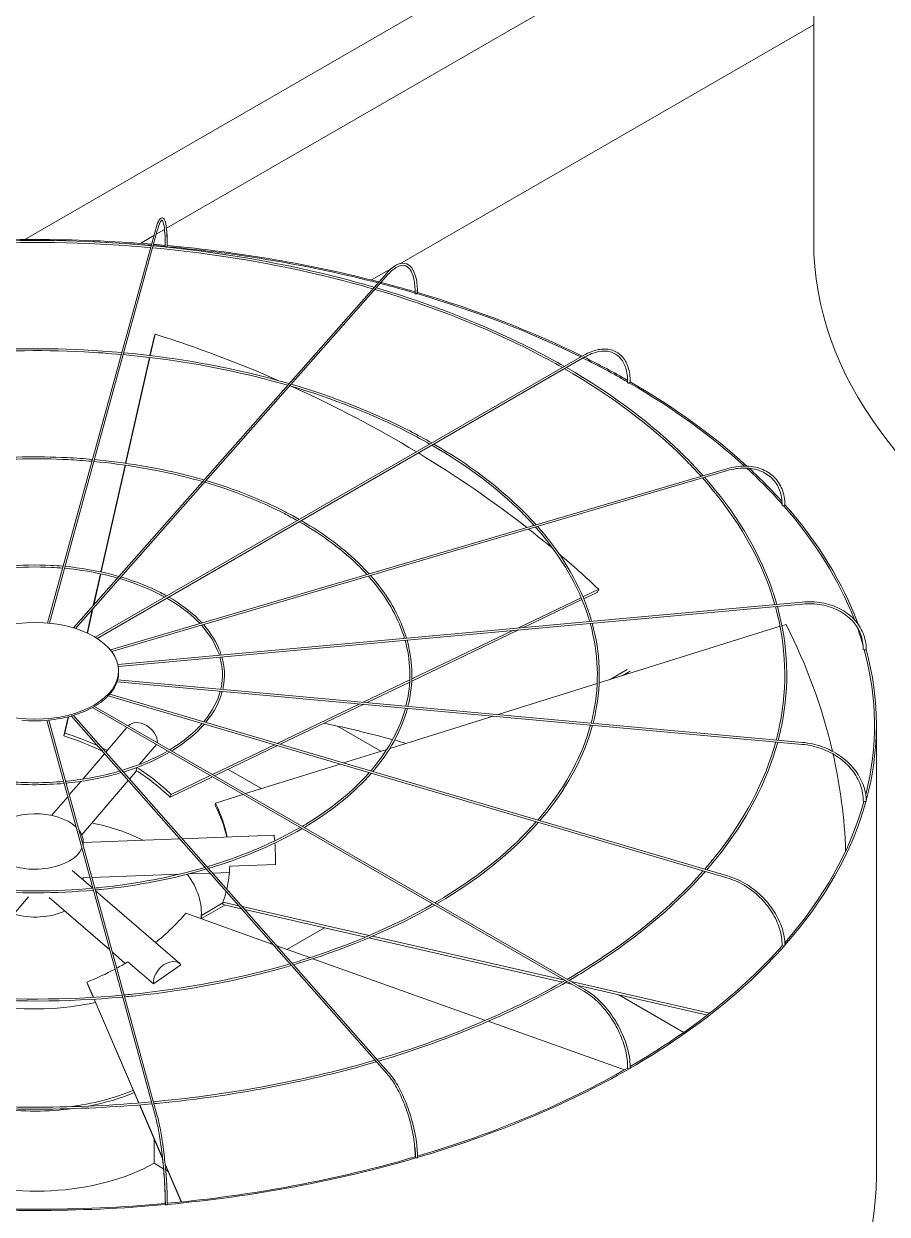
# Model space of a CAD drawing. Header units: millimetres. Extents: x -312439 to 477422, y -331570 to 212570.
# Drawn here: x 357400 to 358477, y 95056 to 96541 of the extents above; entities that cross this region are included whole.
import ezdxf

# ---------------------------------------------------------------- set-up
doc = ezdxf.new("R2010")
doc.units = ezdxf.units.MM

msp = doc.modelspace()

# ---------------------------------------------------------------- linework, layer by layer
at = {"color": 3, "linetype": 'Continuous', "lineweight": 0, "extrusion": (-1.11022e-16, 0.816497, 0.57735)}
for p, q in [((358385.059, 96839.375), (357401.442, 96271.484)), ((358384.978, 96268.995), (358384.978, 96831.884)), ((357578.162, 96285.513), (358384.978, 96751.329)), ((358384.978, 96539.329), (357868.937, 96241.392)), ((357565.472, 96278.186), (357575.679, 96284.079)), ((357429.882, 95793.185), (357564.35, 96283.354)), ((357566.712, 96282.706), (357432.356, 95792.948)), ((357545.694, 96266.768), (357562.454, 96276.444)), ((357462.193, 95787.083), (357852.87, 96229.765)), ((357464.757, 95786.287), (357854.707, 96228.144)), ((357858.505, 96235.369), (357833.686, 96221.04)), ((357557.466, 96126.856), (357562.694, 96149.939)), ((357564.025, 96153.371), (357558.004, 96126.791)), ((357562.694, 96149.939), (357564.025, 96153.371)), ((358098.383, 96127.158), (357489.192, 95775.441)), ((358099.608, 96125.037), (357491.556, 95773.978)), ((357527.036, 95992.511), (357556.922, 96124.454)), ((357557.46, 96124.389), (357527.571, 95992.434)), ((357496.343, 95857.004), (357526.493, 95990.114)), ((357527.029, 95990.037), (357496.87, 95856.89)), ((358276.803, 95985.702), (357508.233, 95759.608)), ((358277.495, 95983.352), (357509.869, 95757.536)), ((357486.828, 95814.997), (357495.802, 95854.615)), ((357496.329, 95854.501), (357487.572, 95815.84)), ((358016.152, 95786.9), (358095.115, 95824.798)), ((358097.326, 95825.859), (358116.933, 95835.269)), ((358115.602, 95831.837), (358098.303, 95823.534)), ((358115.602, 95831.837), (358116.933, 95835.269)), ((357479.072, 95780.754), (357485.7, 95810.017)), ((357486.444, 95810.86), (357479.572, 95780.523)), ((358370.698, 95819.321), (357517.61, 95741.312)), ((357518.067, 95738.894), (358370.921, 95816.882)), ((358096.091, 95822.473), (358023.342, 95787.558)), ((358017.011, 95784.519), (357883.853, 95720.611)), ((357883.971, 95723.462), (358009.821, 95783.862)), ((358343.038, 95789.149), (358117.511, 95718.498)), ((358350.482, 95791.481), (358345.39, 95789.885)), ((358152.542, 95735.112), (358131.184, 95722.781)), ((358370.698, 95641.891), (357516.54, 95719.998)), ((358370.921, 95644.331), (357517.263, 95722.392)), ((357518.477, 95731.559), (357518.477, 95733.559)), ((357823.411, 95694.397), (357881.476, 95722.264)), ((357881.333, 95719.402), (357828.3, 95693.95)), ((358146.331, 95727.526), (358156.006, 95733.112)), ((358115.025, 95717.719), (357991.51, 95679.025)), ((358276.803, 95475.51), (357505.475, 95702.415)), ((358277.495, 95477.86), (357507.314, 95704.428)), ((357716.247, 95642.965), (357819.107, 95692.331)), ((357823.995, 95691.884), (357719.856, 95641.903)), ((357449.998, 95652.398), (357455.382, 95676.167)), ((357455.969, 95676.314), (357451.329, 95655.83)), ((357459.448, 95677.24), (357852.87, 95231.447)), ((357462.051, 95677.992), (357854.707, 95233.068)), ((358098.383, 95334.054), (357485.794, 95687.733)), ((358099.608, 95336.175), (357488.27, 95689.131)), ((357985.433, 95677.121), (357856.451, 95636.715)), ((357564.35, 95177.859), (357428.835, 95671.842)), ((357566.712, 95178.507), (357431.314, 95672.065)), ((357528.89, 95662.851), (357502.543, 95632.11)), ((357845.567, 95633.305), (357791.182, 95664.704)), ((358463.186, 95103.135), (358463.186, 95666.023)), ((357449.998, 95652.398), (357451.329, 95655.83)), ((357500.934, 95630.232), (357473.729, 95598.49)), ((357565.683, 95641.609), (357544.558, 95616.961)), ((357635.422, 95604.173), (357712.949, 95641.382)), ((357716.558, 95640.32), (357638.064, 95602.648)), ((357852.846, 95635.586), (357798.842, 95618.668)), ((357794.638, 95617.351), (357676.63, 95580.382)), ((357541.023, 95609.063), (357532.086, 95598.635)), ((357635.389, 95601.364), (357582.676, 95576.065)), ((357584.006, 95579.497), (357632.747, 95602.89)), ((357696.547, 95586.622), (357654.841, 95610.7)), ((357471.298, 95595.653), (357456.888, 95578.84)), ((357530.476, 95596.757), (357472.509, 95529.121)), ((357454.964, 95576.595), (357434.907, 95553.192)), ((357582.676, 95576.065), (357584.006, 95579.497)), ((357673.454, 95579.387), (357639.111, 95568.629)), ((357639.016, 95565.672), (357639.111, 95568.629)), ((357711.952, 95528.462), (357597.75, 95524.229)), ((357594.587, 95524.112), (357474.313, 95519.654)), ((357474.313, 95520.698), (357474.313, 95515.324)), ((357486.216, 95462.346), (357460.673, 95484.481)), ((357656.476, 95482.161), (357635.561, 95481.385)), ((357656.954, 95490.035), (357714.182, 95492.156)), ((357482.638, 95475.717), (357473.632, 95475.384)), ((357474.313, 95475.409), (357474.313, 95472.661)), ((357593.766, 95479.836), (357485.152, 95475.811)), ((357632.398, 95481.268), (357605.671, 95480.278)), ((357594.659, 95368.371), (357489.666, 95459.356)), ((357341.131, 95375.829), (357405.972, 95451.486)), ((357507.39, 95385.49), (357431.717, 95451.067)), ((357648.57, 95444.143), (357621.591, 95428.567)), ((357621.591, 95424.567), (357650.796, 95441.428)), ((357648.499, 95441.952), (357648.594, 95444.909)), ((357671.778, 95436.645), (357648.499, 95441.952)), ((357648.594, 95444.909), (357668.488, 95440.374)), ((357672.578, 95439.442), (357830.746, 95403.386)), ((357710.905, 95392.31), (357602.199, 95431.137)), ((357621.591, 95424.211), (357621.591, 95431.461)), ((357826.168, 95401.452), (357675.868, 95435.713)), ((357774.972, 95413.122), (357728.216, 95386.127)), ((358071.827, 95345.453), (357830.261, 95400.519)), ((357834.805, 95402.461), (358074.561, 95347.808)), ((357526.778, 95368.689), (357510.722, 95382.602)), ((357756.927, 95375.872), (357715.676, 95390.606)), ((357530.053, 95370.644), (357561.848, 95343.091)), ((357561.848, 95343.091), (357596.043, 95366.911)), ((357975.937, 95297.648), (357760.702, 95374.524)), ((357479.005, 95345.32), (357487.126, 95326.405)), ((357480.241, 95341.984), (357479.005, 95345.32)), ((357486.933, 95326.393), (357480.241, 95341.984)), ((358083.085, 95342.886), (358075.351, 95344.649)), ((358082.656, 95345.963), (358255.374, 95306.591)), ((358252.407, 95304.289), (358091.181, 95341.041)), ((357543.539, 95194.538), (357487.96, 95324.002)), ((357488.152, 95324.013), (357543.729, 95194.553)), ((358223.036, 95282.653), (358141.95, 95329.468)), ((358148.993, 95235.837), (357979.308, 95296.444)), ((357573.234, 95125.365), (357544.558, 95192.163)), ((357544.749, 95192.178), (357573.167, 95125.98)), ((357562.633, 95150.059), (357562.633, 95119.383)), ((357574.489, 95112.538), (357562.633, 95119.383)), ((357576.484, 95118.253), (357596.698, 95071.169)), ((357596.509, 95071.149), (357576.542, 95117.659)), ((357580.142, 95109.274), (357577.15, 95111.002))]:
    msp.add_line(p, q, dxfattribs=at)
at = {"color": 3, "linetype": 'Continuous', "lineweight": 0}
for centre, major_axis, ratio, start_param, end_param in [((357414.417, 95666.023), (-1048.768, 0), 0.57735027, 4.57359934, 4.85199434), ((359433.747, 96268.995), (-1048.768, 0), 0.57735027, 0, 3.14159265), ((357414.417, 95666.023), (-1046.319, 0), 0.57735027, 4.57364216, 4.63432464), ((357414.417, 95666.023), (-1046.319, 0), 0.57735027, 4.55682048, 4.57124415), ((357414.417, 95666.023), (-1048.768, 0), 0.57735027, 4.55718579, 4.57120693), ((357577.76, 96262.778), (1.225, -0.004), 0.56474576, 3.14159265, 4.55699194), ((357577.76, 96262.778), (1.225, -0.004), 0.56474576, 4.55699194, 6.12778827), ((357414.417, 95666.023), (-1046.319, 0), 0.57735027, 4.2914666, 4.55448885), ((357577.952, 96263.476), (1.225, 0), 0.57735027, 5.71748689, 6.28318531), ((357414.417, 95666.023), (-1048.768, 0), 0.57735027, 4.29134899, 4.55463788), ((357414.417, 95666.023), (-1046.319, 0), 0.57735027, 4.24262693, 4.28868124), ((357414.417, 95666.023), (-1048.768, 0), 0.57735027, 4.24381435, 4.28857014), ((357889.281, 96204.339), (1.225, -0.01), 0.56597275, 3.14159265, 4.24604342), ((357889.281, 96204.339), (1.225, -0.01), 0.56597275, 4.24604342, 5.81683974), ((357414.417, 95666.023), (-1046.319, 0), 0.57735027, 4.00461262, 4.24016109), ((357889.837, 96204.969), (1.225, 0), 0.57735027, 5.29033196, 6.28318531), ((357414.417, 95666.023), (-1048.768, 0), 0.57735027, 4.00443097, 4.24060103), ((357415.748, 95498.744), (-942.562, 365.4), 0.65992862, 4.64663537, 4.80984928), ((357414.417, 95666.023), (-1046.319, 0), 0.57735027, 3.92863661, 4.00129229), ((357414.417, 95666.023), (-1048.768, 0), 0.57735027, 3.93098858, 4.00111844), ((358154.276, 96093.181), (1.225, -0.016), 0.56830663, 3.14159265, 3.93464288), ((358154.276, 96093.181), (1.225, -0.016), 0.56830663, 3.93464288, 5.50543921), ((357414.417, 95666.023), (-1046.319, 0), 0.57735027, 3.70570419, 3.9258203), ((358155.142, 96093.681), (-1.225, 0), 0.57735027, 1.83263032, 3.14159265), ((357414.417, 95666.023), (-1048.768, 0), 0.57735027, 3.70411228, 3.92650775), ((357415.748, 95498.744), (-942.562, 365.4), 0.65992862, 4.45394149, 4.62923067), ((357415.748, 95498.744), (-942.562, 365.4), 0.65992862, 4.28319099, 4.45112181), ((357414.417, 95666.023), (-1046.319, 0), 0.57735027, 3.61515195, 3.70067928), ((357414.417, 95666.023), (-1048.768, 0), 0.57735027, 3.61992048, 3.69877001), ((358346.807, 95940.186), (-1.225, 0.021), 0.57151893, 0, 0.48093441), ((358346.807, 95940.186), (-1.225, 0.021), 0.57151893, 0.48093441, 2.05173073), ((357414.417, 95666.023), (-1046.319, 0), 0.57735027, 3.3609423, 3.61148113), ((358347.898, 95940.507), (-1.225, 0), 0.57735027, 1.51847105, 3.14159265), ((357414.417, 95666.023), (-1048.768, 0), 0.57735027, 3.35086888, 3.61231471), ((357415.748, 95498.744), (-942.562, 365.4), 0.65992862, 4.23904287, 4.2800546), ((357415.748, 95498.744), (-942.562, 365.4), 0.65992862, 4.15803474, 4.22871948), ((357414.512, 95498.268), (1010.388, -32.497), 0.79709982, 0.20844184, 0.41264052), ((357414.417, 95666.023), (-1046.319, 0), 0.57735027, 3.30554955, 3.34466555), ((358448.026, 95760.33), (-1.225, 0.023), 0.57529521, 0, 0.1678974), ((358448.026, 95760.33), (-1.225, 0.023), 0.57529521, 0.1678974, 1.73869372), ((357414.417, 95666.023), (-1046.319, 0), 0.57735027, 2.9973499, 3.29716571), ((358449.236, 95760.44), (-1.225, 0), 0.57735027, 1.20431179, 3.14159265), ((357414.417, 95666.023), (-1048.768, 0), 0.57735027, 2.98561554, 3.29783032), ((357413.984, 95731.559), (-104.492, 0), 0.57735027, 2.67392209, 2.98094469), ((357413.984, 95731.559), (-104.492, 0), 0.57735027, 2.98808135, 3.14159265), ((357413.984, 95731.559), (-104.492, 0), 0.57735027, 2.35976282, 2.66678542), ((357413.984, 95731.559), (-104.492, 0), 0.57735027, 1.73144429, 2.03846689), ((357413.984, 95731.559), (-104.492, 0), 0.57735027, 2.04560356, 2.35262616), ((357413.984, 95731.559), (-104.492, 0), 0.57735027, 1.41728503, 1.72430763), ((357547.007, 95650.018), (-16.786, 14.386), 0.73180825, 3.6699438, 6.25547108), ((357414.417, 95101.135), (1046.319, 0), 0.57735027, 1.13086203, 1.21917829), ((357414.417, 95495.312), (-226.18, 87.683), 0.65992862, 4.59602029, 4.80984928), ((357415.748, 95498.744), (226.18, -87.683), 0.65992862, 1.48816133, 1.66825663), ((357414.417, 95101.135), (1046.319, 0), 0.57735027, 1.11315293, 1.12829513), ((357415.748, 95498.744), (226.18, -87.683), 0.65992862, 1.43137513, 1.46305029), ((357414.512, 95498.268), (1010.388, -32.497), 0.79709982, 0.05380476, 0.20420122), ((357414.417, 95495.312), (-226.18, 87.683), 0.65992862, 4.15803474, 4.39268064), ((357415.748, 95498.744), (226.18, -87.683), 0.65992862, 1.01644208, 1.25303729), ((358448.026, 95571.217), (-1.225, 0.023), 0.57926583, 0, 1.42460911), ((358449.236, 95571.107), (-1.225, 0), 0.57735027, 0.89015252, 3.14159265), ((357414.417, 95495.312), (242.456, -7.798), 0.79709982, 0.20115917, 0.41264052), ((357414.512, 95498.268), (242.456, -7.798), 0.79709982, 0.18583027, 0.41264052), ((357414.417, 95666.023), (-1046.319, 0), 0.57735027, 2.6752935, 2.98289949), ((357414.417, 95666.023), (-1048.768, 0), 0.57735027, 2.67086857, 2.98332964), ((357414.417, 95520.698), (-59.895, 0), 0.57735027, 3.69756416, 5.76575409), ((357414.417, 95431.461), (-207.174, 0), 0.57735027, 4.00561733, 4.36390833), ((357414.417, 95520.698), (-59.895, 0), 0.57735027, 3.02719924, 3.57014533), ((357712.771, 95506.37), (-0.819, 22.092), 0.05230802, 5.46284956, 6.28318531), ((357414.417, 95520.698), (-59.895, 0), 0.57735027, 0.78539816, 2.89978042), ((357712.771, 95506.37), (-0.819, 22.092), 0.05230802, 4.01155215, 5.31083021), ((357414.512, 95498.268), (242.456, -7.798), 0.79709982, 6.13145768, 6.28093219), ((357414.417, 95431.461), (-207.174, 0), 0.57735027, 3.08204121, 3.55783774), ((357414.512, 95498.268), (242.456, -7.798), 0.79709982, 6.04401129, 6.11604234), ((357414.417, 95461.076), (-59.895, 0), 0.57735027, 1.1079301, 2.23846982), ((357413.182, 95498.649), (-227.492, -84.221), 0.6873805, 2.02158825, 2.2576377), ((357414.417, 95666.023), (-1046.319, 0), 0.57735027, 2.35898226, 2.6687056), ((357414.417, 95666.023), (-1048.768, 0), 0.57735027, 2.35667794, 2.66891462), ((358346.807, 95391.361), (-1.225, 0.021), 0.58304212, 0, 1.10944839), ((358347.898, 95391.04), (-1.225, 0), 0.57735027, 0.57599326, 3.14159265), ((357413.182, 95498.649), (-227.492, -84.221), 0.6873805, 1.7758456, 1.84274406), ((357580.181, 95351.664), (14.478, 16.707), 0.67950023, 6.14949631, 8.84418497), ((357413.182, 95498.649), (-227.492, -84.221), 0.6873805, 1.60582316, 1.76537716), ((357414.417, 95431.461), (-207.174, 0), 0.57735027, 1.30817895, 1.9425337), ((357414.417, 95666.023), (-1046.319, 0), 0.57735027, 2.04376734, 2.35460013), ((357414.417, 95666.023), (-1048.768, 0), 0.57735027, 2.04258502, 2.35459852), ((358154.276, 95238.366), (-1.225, 0.017), 0.58625442, 0, 0.79329185), ((358155.142, 95237.866), (-1.225, 0), 0.57735027, 0.26183399, 3.14159265), ((357414.417, 95306.955), (-207.174, 0), 0.57735027, 1.77816663, 2.202298), ((357414.417, 95306.955), (-212.072, 0), 0.57735027, 1.89063678, 2.19285982), ((357414.417, 95306.955), (-212.072, 0), 0.57735027, 1.3476903, 1.79509044), ((357414.417, 95666.023), (-1046.319, 0), 0.57735027, 1.72891751, 2.04055715), ((357414.417, 95666.023), (-1048.768, 0), 0.57735027, 1.72854634, 2.04038352), ((357889.281, 95127.208), (-1.225, 0.011), 0.58858829, 0, 0.47632773), ((357889.837, 95126.578), (-1.225, 0), 0.57735027, 0, 3.14159265), ((357414.417, 95206.955), (-212.072, 0), 0.57735027, 0.98594125, 2.34464399), ((357414.417, 95103.135), (-1048.768, 0), 0.57735027, 0, 3.14159265), ((357414.417, 95666.023), (-1048.768, 0), 0.57735027, 1.41453598, 1.72626058), ((357414.417, 95666.023), (-1046.319, 0), 0.57735027, 1.41438895, 1.72636573), ((357577.76, 95068.769), (-1.225, 0.004), 0.58981528, 0, 0.15883691), ((357577.952, 95068.071), (-1.225, 0), 0.57735027, 0, 3.14159265)]:
    msp.add_ellipse(centre, major_axis=major_axis, ratio=ratio, start_param=start_param, end_param=end_param, dxfattribs=at)
msp.add_ellipse((357413.984, 95733.559), major_axis=(-104.492, 0), ratio=0.57735027, dxfattribs=at)
for points, knots in [([(357579.177, 96263.476), (357579.177, 96270.29), (357578.971, 96276.356), (357578.159, 96286.429), (357577.562, 96290.426), (357575.955, 96296.113), (357575.053, 96298.174), (357571.913, 96298.635), (357570.919, 96298.045), (357568.715, 96295.703), (357567.485, 96293.086), (357565.567, 96287.56), (357564.957, 96285.569), (357564.35, 96283.354)], [4.71238898, 4.71238898, 4.71238898, 4.71238898, 5.02654825, 5.02654825, 5.34070751, 5.34070751, 5.65486678, 5.65486678, 5.82360284, 5.82360284, 6.1377621, 6.1377621, 6.28318531, 6.28318531, 6.28318531, 6.28318531]), ([(357566.712, 96282.706), (357567.985, 96287.346), (357569.261, 96290.912), (357571.486, 96295.234), (357572.483, 96295.833), (357572.589, 96295.833), (357573.408, 96295.238), (357574.817, 96290.581), (357575.394, 96287.181), (357576.237, 96278.208), (357576.485, 96272.488), (357576.537, 96264.936), (357576.539, 96263.868), (357576.536, 96262.781)], [0, 0, 0, 0, 0.31526689, 0.31526689, 0.60947257, 0.60947257, 0.92674061, 0.92674061, 1.22083726, 1.22083726, 1.53563039, 1.53563039, 1.5863402, 1.5863402, 1.5863402, 1.5863402]), ([(357577.65, 96288.017), (357577.686, 96287.774), (357577.722, 96287.527), (357578.329, 96283.18), (357578.707, 96277.967), (357578.959, 96269.018), (357578.995, 96265.977), (357578.985, 96262.776)], [7.384497053, 7.384497053, 7.384497053, 7.384497053, 7.403952931, 7.403952931, 7.721220971, 7.721220971, 7.869487909, 7.869487909, 7.869487909, 7.869487909]), ([(357558.995, 96263.835), (357537.75, 96265.757), (357516.391, 96267.256), (357419.69, 96272.1), (357343.624, 96270.587), (357268.974, 96263.835)], [3.771589677, 3.771589677, 3.771589677, 3.771589677, 3.840445898, 3.840445898, 4.082391957, 4.082391957, 4.082391957, 4.082391957]), ([(357558.337, 96261.435), (357537.545, 96263.31), (357516.643, 96264.779), (357420.391, 96269.651), (357344.303, 96268.168), (357269.632, 96261.435)], [3.7720633, 3.7720633, 3.7720633, 3.7720633, 3.839550132, 3.839550132, 4.081918334, 4.081918334, 4.081918334, 4.081918334]), ([(357835.419, 96209.991), (357818.691, 96214.864), (357801.709, 96219.448), (357713.034, 96241.533), (357637.695, 96254.155), (357560.815, 96261.21)], [3.459637643, 3.459637643, 3.459637643, 3.459637643, 3.519736913, 3.519736913, 3.769381517, 3.769381517, 3.769381517, 3.769381517]), ([(357837.21, 96212.02), (357819.948, 96217.066), (357802.415, 96221.803), (357713.317, 96243.961), (357638.16, 96256.551), (357561.473, 96263.609)], [3.458315721, 3.458315721, 3.458315721, 3.458315721, 3.520259366, 3.520259366, 3.768912043, 3.768912043, 3.768912043, 3.768912043]), ([(357891.062, 96204.969), (357891.062, 96211.829), (357890.46, 96218.025), (357888.074, 96228.526), (357886.296, 96232.838), (357881.573, 96239.177), (357878.578, 96241.2), (357872.018, 96242.339), (357868.58, 96241.645), (357861.328, 96237.964), (357857.47, 96234.821), (357853.374, 96230.331), (357853.122, 96230.05), (357852.87, 96229.765)], [4.71238898, 4.71238898, 4.71238898, 4.71238898, 5.02654825, 5.02654825, 5.34070751, 5.34070751, 5.65486678, 5.65486678, 5.94845155, 5.94845155, 6.26261081, 6.26261081, 6.28318531, 6.28318531, 6.28318531, 6.28318531]), ([(357854.707, 96228.144), (357858.363, 96232.287), (357861.995, 96235.349), (357868.726, 96239.037), (357871.789, 96239.662), (357877.154, 96238.722), (357879.542, 96237.146), (357883.65, 96231.553), (357885.316, 96227.534), (357887.524, 96217.523), (357888.084, 96211.56), (357888.059, 96204.734), (357888.058, 96204.542), (357888.056, 96204.349)], [6.28318531, 6.28318531, 6.28318531, 6.28318531, 6.59783007, 6.59783007, 6.91209691, 6.91209691, 7.22936495, 7.22936495, 7.54663299, 7.54663299, 7.86046851, 7.86046851, 7.86952551, 7.86952551, 7.86952551, 7.86952551]), ([(358074.246, 96113.223), (358062.067, 96120.205), (358049.556, 96126.994), (357977.157, 96164.172), (357910.803, 96190.344), (357839.805, 96211.258)], [3.145113132, 3.145113132, 3.145113132, 3.145113132, 3.200037836, 3.200037836, 3.455209352, 3.455209352, 3.455209352, 3.455209352]), ([(358071.791, 96111.805), (358060.053, 96118.51), (358048.007, 96125.035), (357975.924, 96162.056), (357909.315, 96188.297), (357838.016, 96209.231)], [3.146975566, 3.146975566, 3.146975566, 3.146975566, 3.199958928, 3.199958928, 3.456525414, 3.456525414, 3.456525414, 3.456525414]), ([(357890.469, 96208.386), (357890.491, 96207.57), (357890.505, 96206.742), (357890.511, 96205.386), (357890.51, 96204.862), (357890.506, 96204.335)], [7.8059806913, 7.8059806913, 7.8059806913, 7.8059806913, 7.8451401512, 7.8451401512, 7.8694167814, 7.8694167814, 7.8694167814, 7.8694167814]), ([(357522.428, 96130.54), (357506.579, 96131.968), (357490.646, 96133.083), (357418.332, 96136.699), (357361.41, 96135.574), (357305.541, 96130.54)], [3.772165081, 3.772165081, 3.772165081, 3.772165081, 3.840593344, 3.840593344, 4.081816553, 4.081816553, 4.081816553, 4.081816553]), ([(358156.367, 96093.681), (358156.367, 96100.582), (358155.422, 96106.962), (358151.688, 96118.076), (358148.895, 96122.811), (358141.701, 96130.091), (358137.308, 96132.634), (358127.438, 96135.24), (358121.972, 96135.308), (358110.514, 96133.032), (358104.518, 96130.681), (358098.489, 96127.219), (358098.436, 96127.189), (358098.383, 96127.158)], [3.14159265, 3.14159265, 3.14159265, 3.14159265, 3.45575192, 3.45575192, 3.76991118, 3.76991118, 4.08269654, 4.08269654, 4.39544819, 4.39544819, 4.70960746, 4.70960746, 4.71238898, 4.71238898, 4.71238898, 4.71238898]), ([(357521.77, 96128.14), (357506.374, 96129.521), (357490.899, 96130.607), (357419.033, 96134.25), (357362.089, 96133.155), (357306.199, 96128.14)], [3.772797592, 3.772797592, 3.772797592, 3.772797592, 3.839399606, 3.839399606, 4.081184042, 4.081184042, 4.081184042, 4.081184042]), ([(357729.3, 96089.746), (357717.043, 96093.305), (357704.604, 96096.657), (357638.407, 96113.148), (357581.906, 96122.619), (357524.248, 96127.915)], [3.460983159, 3.460983159, 3.460983159, 3.460983159, 3.519648571, 3.519648571, 3.769222865, 3.769222865, 3.769222865, 3.769222865]), ([(357731.092, 96091.776), (357718.299, 96095.507), (357705.31, 96099.012), (357638.691, 96115.576), (357582.372, 96125.014), (357524.906, 96130.314)], [3.459218713, 3.459218713, 3.459218713, 3.459218713, 3.520344822, 3.520344822, 3.768597722, 3.768597722, 3.768597722, 3.768597722]), ([(358099.608, 96125.037), (358105.358, 96128.357), (358111.083, 96130.598), (358121.881, 96132.738), (358126.946, 96132.639), (358135.95, 96130.184), (358139.896, 96127.835), (358146.386, 96121.062), (358148.929, 96116.628), (358152.309, 96106.04), (358153.141, 96099.89), (358153.052, 96093.198)], [1.57079633, 1.57079633, 1.57079633, 1.57079633, 1.88806437, 1.88806437, 2.20533241, 2.20533241, 2.52260045, 2.52260045, 2.83986849, 2.83986849, 3.15713653, 3.15713653, 3.15713653, 3.15713653]), ([(358244.536, 95976.21), (358237.904, 95983.61), (358230.973, 95990.923), (358182.753, 96039.111), (358132.343, 96076.968), (358074.249, 96110.396)], [2.833719703, 2.833719703, 2.833719703, 2.833719703, 2.880073873, 2.880073873, 3.143270218, 3.143270218, 3.143270218, 3.143270218]), ([(358247.138, 95976.976), (358240.26, 95984.683), (358233.063, 95992.294), (358184.656, 96040.687), (358134.471, 96078.445), (358076.7, 96111.811)], [2.831913395, 2.831913395, 2.831913395, 2.831913395, 2.879924499, 2.879924499, 3.141418031, 3.141418031, 3.141418031, 3.141418031]), ([(357908.973, 96017.802), (357900.024, 96022.92), (357890.838, 96027.898), (357836.728, 96055.684), (357786.948, 96075.321), (357733.687, 96091.015)], [3.146361804, 3.146361804, 3.146361804, 3.146361804, 3.200049713, 3.200049713, 3.455080387, 3.455080387, 3.455080387, 3.455080387]), ([(357906.516, 96016.384), (357898.01, 96021.224), (357889.289, 96025.939), (357835.495, 96053.568), (357785.46, 96073.273), (357731.898, 96088.988)], [3.148849473, 3.148849473, 3.148849473, 3.148849473, 3.199944541, 3.199944541, 3.456834427, 3.456834427, 3.456834427, 3.456834427]), ([(358038.898, 95915.717), (358033.892, 95921.306), (358028.661, 95926.828), (357992.496, 95962.984), (357954.809, 95991.338), (357911.428, 96016.391)], [2.833499431, 2.833499431, 2.833499431, 2.833499431, 2.879899034, 2.879899034, 3.141439875, 3.141439875, 3.141439875, 3.141439875]), ([(358036.294, 95914.951), (358031.534, 95920.233), (358026.571, 95925.456), (357990.593, 95961.408), (357952.681, 95989.861), (357908.977, 96014.976)], [2.83591825, 2.83591825, 2.83591825, 2.83591825, 2.880098074, 2.880098074, 3.143909361, 3.143909361, 3.143909361, 3.143909361]), ([(357485.873, 95997.289), (357475.417, 95998.224), (357464.907, 95998.955), (357416.97, 96001.344), (357379.188, 96000.607), (357342.095, 95997.289)], [3.773286698, 3.773286698, 3.773286698, 3.773286698, 3.840886477, 3.840886477, 4.080694936, 4.080694936, 4.080694936, 4.080694936]), ([(357485.215, 95994.889), (357475.212, 95995.778), (357465.159, 95996.479), (357417.671, 95998.895), (357379.867, 95998.187), (357342.754, 95994.889)], [3.774238416, 3.774238416, 3.774238416, 3.774238416, 3.839097695, 3.839097695, 4.079743218, 4.079743218, 4.079743218, 4.079743218]), ([(357623.213, 95969.537), (357615.416, 95971.786), (357607.51, 95973.91), (357563.785, 95984.808), (357526.126, 95991.126), (357487.693, 95994.664)], [3.463595352, 3.463595352, 3.463595352, 3.463595352, 3.51947091, 3.51947091, 3.768879274, 3.768879274, 3.768879274, 3.768879274]), ([(357625.005, 95971.568), (357616.673, 95973.988), (357608.216, 95976.264), (357564.068, 95987.236), (357526.591, 95993.522), (357488.352, 95997.063)], [3.46094335, 3.46094335, 3.46094335, 3.46094335, 3.520514255, 3.520514255, 3.7679441, 3.7679441, 3.7679441, 3.7679441]), ([(358349.123, 95940.507), (358349.123, 95947.436), (358347.925, 95954.035), (358343.223, 95965.912), (358339.719, 95971.187), (358330.756, 95979.854), (358325.303, 95983.244), (358313.019, 95987.809), (358306.192, 95988.985), (358291.84, 95989.036), (358284.316, 95987.912), (358276.803, 95985.702)], [4.71238898, 4.71238898, 4.71238898, 4.71238898, 5.02654825, 5.02654825, 5.34070751, 5.34070751, 5.65486678, 5.65486678, 5.96902604, 5.96902604, 6.28318531, 6.28318531, 6.28318531, 6.28318531]), ([(358336.531, 95816.197), (358334.509, 95823.278), (358332.242, 95830.337), (358312.777, 95884.835), (358284.65, 95930.998), (358246.34, 95974.187)], [2.519571261, 2.519571261, 2.519571261, 2.519571261, 2.559550642, 2.559550642, 2.829500903, 2.829500903, 2.829500903, 2.829500903]), ([(358339.013, 95816.424), (358336.9, 95823.866), (358334.517, 95831.281), (358314.892, 95885.982), (358286.91, 95931.951), (358248.935, 95974.951)], [2.518738954, 2.518738954, 2.518738954, 2.518738954, 2.560443172, 2.560443172, 2.827714195, 2.827714195, 2.827714195, 2.827714195]), ([(358277.495, 95983.352), (358284.757, 95985.489), (358292.006, 95986.556), (358305.743, 95986.464), (358312.228, 95985.305), (358323.796, 95980.905), (358328.878, 95977.666), (358337.176, 95969.434), (358340.392, 95964.44), (358344.652, 95953.148), (358345.694, 95946.851), (358345.582, 95940.207)], [6.28318531, 6.28318531, 6.28318531, 6.28318531, 6.60045335, 6.60045335, 6.91772139, 6.91772139, 7.23498943, 7.23498943, 7.55225747, 7.55225747, 7.86952551, 7.86952551, 7.86952551, 7.86952551]), ([(357741.278, 95920.983), (357735.993, 95923.969), (357730.585, 95926.882), (357695.075, 95945.121), (357661.626, 95958.288), (357625.813, 95968.781)], [3.152476318, 3.152476318, 3.152476318, 3.152476318, 3.199914714, 3.199914714, 3.457374967, 3.457374967, 3.457374967, 3.457374967]), ([(357743.738, 95922.404), (357738.009, 95925.665), (357732.135, 95928.841), (357696.308, 95947.237), (357663.113, 95960.336), (357627.602, 95970.808)], [3.148732281, 3.148732281, 3.148732281, 3.148732281, 3.200072384, 3.200072384, 3.454746323, 3.454746323, 3.454746323, 3.454746323]), ([(357828.078, 95853.699), (357825.185, 95856.877), (357822.18, 95860.023), (357798.442, 95883.741), (357773.041, 95902.782), (357743.745, 95919.579)], [2.840166791, 2.840166791, 2.840166791, 2.840166791, 2.880145835, 2.880145835, 3.145067211, 3.145067211, 3.145067211, 3.145067211]), ([(357830.688, 95854.467), (357827.545, 95857.951), (357824.27, 95861.394), (357800.345, 95885.317), (357775.169, 95904.259), (357746.196, 95920.994)], [2.836508955, 2.836508955, 2.836508955, 2.836508955, 2.879847671, 2.879847671, 3.141363941, 3.141363941, 3.141363941, 3.141363941]), ([(358105.716, 95795.09), (358104.271, 95800.082), (358102.663, 95805.058), (358088.152, 95845.719), (358066.973, 95880.445), (358038.103, 95912.929)], [2.521788299, 2.521788299, 2.521788299, 2.521788299, 2.55939978, 2.55939978, 2.830291828, 2.830291828, 2.830291828, 2.830291828]), ([(358108.2, 95795.317), (358106.661, 95800.669), (358104.938, 95806.002), (358090.266, 95846.866), (358069.233, 95881.398), (358040.699, 95913.693)], [2.520659116, 2.520659116, 2.520659116, 2.520659116, 2.560589234, 2.560589234, 2.827907762, 2.827907762, 2.827907762, 2.827907762]), ([(357449.319, 95864.037), (357444.256, 95864.48), (357439.168, 95864.828), (357415.609, 95865.99), (357396.967, 95865.639), (357378.65, 95864.037)], [3.776630452, 3.776630452, 3.776630452, 3.776630452, 3.841752063, 3.841752063, 4.077351182, 4.077351182, 4.077351182, 4.077351182]), ([(357448.66, 95861.636), (357444.051, 95862.034), (357439.421, 95862.352), (357416.31, 95863.54), (357397.646, 95863.219), (357379.309, 95861.636)], [3.778551419, 3.778551419, 3.778551419, 3.778551419, 3.838185012, 3.838185012, 4.075430215, 4.075430215, 4.075430215, 4.075430215]), ([(357517.121, 95849.323), (357513.789, 95850.265), (357510.417, 95851.162), (357489.164, 95856.467), (357470.346, 95859.634), (357451.139, 95861.414)], [3.471418325, 3.471418325, 3.471418325, 3.471418325, 3.518930063, 3.518930063, 3.767850767, 3.767850767, 3.767850767, 3.767850767]), ([(357518.917, 95851.358), (357515.046, 95852.468), (357511.123, 95853.516), (357489.447, 95858.896), (357470.812, 95862.03), (357451.797, 95863.813)], [3.466082688, 3.466082688, 3.466082688, 3.466082688, 3.521010964, 3.521010964, 3.765995554, 3.765995554, 3.765995554, 3.765995554]), ([(357576.026, 95825.575), (357573.972, 95826.711), (357571.882, 95827.824), (357554.657, 95836.674), (357537.792, 95843.302), (357519.727, 95848.574)], [3.163350536, 3.163350536, 3.163350536, 3.163350536, 3.199816759, 3.199816759, 3.458993739, 3.458993739, 3.458993739, 3.458993739]), ([(357578.498, 95827.002), (357575.992, 95828.409), (357573.432, 95829.783), (357555.889, 95838.79), (357539.279, 95845.35), (357521.516, 95850.601)], [3.15578841, 3.15578841, 3.15578841, 3.15578841, 3.200131949, 3.200131949, 3.453750875, 3.453750875, 3.453750875, 3.453750875]), ([(357874.907, 95773.984), (357874.041, 95776.901), (357873.091, 95779.809), (357863.532, 95806.635), (357849.312, 95829.912), (357829.897, 95851.681)], [2.526062853, 2.526062853, 2.526062853, 2.526062853, 2.559096419, 2.559096419, 2.831723129, 2.831723129, 2.831723129, 2.831723129]), ([(357877.394, 95774.212), (357876.431, 95777.488), (357875.364, 95780.754), (357865.646, 95807.782), (357851.572, 95830.866), (357832.495, 95852.445)], [2.5243135, 2.5243135, 2.5243135, 2.5243135, 2.560878912, 2.560878912, 2.828143092, 2.828143092, 2.828143092, 2.828143092]), ([(357619.84, 95792.44), (357618.828, 95793.519), (357617.789, 95794.59), (357606.292, 95806.074), (357593.401, 95815.703), (357578.511, 95824.181)], [2.852936139, 2.852936139, 2.852936139, 2.852936139, 2.880283876, 2.880283876, 3.148538696, 3.148538696, 3.148538696, 3.148538696]), ([(357622.467, 95793.213), (357621.194, 95794.594), (357619.881, 95795.961), (357608.194, 95807.65), (357595.53, 95817.181), (357580.964, 95825.598)], [2.84544614, 2.84544614, 2.84544614, 2.84544614, 2.879690294, 2.879690294, 3.141137935, 3.141137935, 3.141137935, 3.141137935]), ([(358338.257, 95647.317), (358339.864, 95653.388), (358341.29, 95659.474), (358352.591, 95714.812), (358350.793, 95764.836), (358337.206, 95813.799)], [2.204619764, 2.204619764, 2.204619764, 2.204619764, 2.238829514, 2.238829514, 2.515060108, 2.515060108, 2.515060108, 2.515060108]), ([(358340.731, 95647.091), (358342.416, 95653.491), (358343.902, 95659.909), (358355.008, 95715.403), (358353.149, 95765.258), (358339.685, 95814.025)], [2.205366155, 2.205366155, 2.205366155, 2.205366155, 2.241163262, 2.241163262, 2.514260549, 2.514260549, 2.514260549, 2.514260549]), ([(358450.46, 95760.44), (358450.46, 95767.385), (358449.129, 95774.215), (358443.934, 95786.957), (358440.072, 95792.867), (358430.215, 95803.182), (358424.222, 95807.585), (358410.704, 95814.468), (358403.181, 95816.947), (358387.336, 95819.754), (358379.016, 95820.082), (358370.698, 95819.321)], [4.71238898, 4.71238898, 4.71238898, 4.71238898, 5.02654825, 5.02654825, 5.34070751, 5.34070751, 5.65486678, 5.65486678, 5.96902604, 5.96902604, 6.28318531, 6.28318531, 6.28318531, 6.28318531]), ([(358370.921, 95816.882), (358378.983, 95817.619), (358387.039, 95817.289), (358402.331, 95814.537), (358409.565, 95812.114), (358422.488, 95805.432), (358428.176, 95801.174), (358437.45, 95791.26), (358441.037, 95785.606), (358445.775, 95773.455), (358446.926, 95766.959), (358446.801, 95760.353)], [6.28318531, 6.28318531, 6.28318531, 6.28318531, 6.60045335, 6.60045335, 6.91772139, 6.91772139, 7.23498943, 7.23498943, 7.55225747, 7.55225747, 7.86952551, 7.86952551, 7.86952551, 7.86952551]), ([(357644.073, 95752.876), (357643.803, 95753.719), (357643.519, 95754.561), (357638.912, 95767.549), (357631.652, 95779.378), (357621.689, 95790.431)], [2.538956365, 2.538956365, 2.538956365, 2.538956365, 2.558172992, 2.558172992, 2.836025224, 2.836025224, 2.836025224, 2.836025224]), ([(357646.57, 95753.104), (357646.194, 95754.306), (357645.79, 95755.504), (357641.025, 95768.698), (357633.911, 95780.332), (357624.29, 95791.196)], [2.535128932, 2.535128932, 2.535128932, 2.535128932, 2.561728893, 2.561728893, 2.828841782, 2.828841782, 2.828841782, 2.828841782]), ([(358107.468, 95668.422), (358108.575, 95672.661), (358109.565, 95676.91), (358118.029, 95718.216), (358116.666, 95755.854), (358106.397, 95792.693)], [2.206572109, 2.206572109, 2.206572109, 2.206572109, 2.238438586, 2.238438586, 2.515769314, 2.515769314, 2.515769314, 2.515769314]), ([(358109.941, 95668.196), (358111.126, 95672.764), (358112.176, 95677.345), (358120.446, 95718.807), (358119.021, 95756.275), (358108.876, 95792.92)], [2.20754654, 2.20754654, 2.20754654, 2.20754654, 2.241548585, 2.241548585, 2.514698228, 2.514698228, 2.514698228, 2.514698228]), ([(357876.662, 95689.527), (357877.279, 95691.95), (357877.838, 95694.377), (357883.464, 95721.65), (357882.54, 95746.887), (357875.6, 95771.588)], [2.210316481, 2.210316481, 2.210316481, 2.210316481, 2.237655596, 2.237655596, 2.51702204, 2.51702204, 2.51702204, 2.51702204]), ([(357879.132, 95689.301), (357879.826, 95692.054), (357880.446, 95694.812), (357885.88, 95722.241), (357884.895, 95747.309), (357878.08, 95771.815)], [2.211718384, 2.211718384, 2.211718384, 2.211718384, 2.242315601, 2.242315601, 2.515402874, 2.515402874, 2.515402874, 2.515402874]), ([(357645.837, 95710.635), (357645.979, 95711.239), (357646.114, 95711.844), (357648.9, 95725.085), (357648.415, 95737.92), (357644.8, 95750.483)], [2.221614787, 2.221614787, 2.221614787, 2.221614787, 2.235297735, 2.235297735, 2.520800805, 2.520800805, 2.520800805, 2.520800805]), ([(357648.3, 95710.409), (357648.515, 95711.344), (357648.713, 95712.28), (357651.314, 95725.676), (357650.768, 95738.342), (357647.282, 95750.71)], [2.224061215, 2.224061215, 2.224061215, 2.224061215, 2.244587809, 2.244587809, 2.517487833, 2.517487833, 2.517487833, 2.517487833]), ([(357624.511, 95669.951), (357624.92, 95670.437), (357625.324, 95670.923), (357635.266, 95683.088), (357641.849, 95695.531), (357645.235, 95708.23)], [1.903307061, 1.903307061, 1.903307061, 1.903307061, 1.915350543, 1.915350543, 2.203452943, 2.203452943, 2.203452943, 2.203452943]), ([(357627.074, 95669.197), (357627.573, 95669.8), (357628.066, 95670.406), (357637.883, 95682.713), (357644.364, 95695.208), (357647.708, 95708.004)], [1.909987851, 1.909987851, 1.909987851, 1.909987851, 1.924618049, 1.924618049, 2.206425781, 2.206425781, 2.206425781, 2.206425781]), ([(357832.733, 95608.698), (357834.366, 95610.591), (357835.961, 95612.495), (357856.243, 95637.464), (357869.243, 95662.027), (357876.032, 95687.125)], [1.894116328, 1.894116328, 1.894116328, 1.894116328, 1.917671716, 1.917671716, 2.201274894, 2.201274894, 2.201274894, 2.201274894]), ([(357835.311, 95607.939), (357837.031, 95609.951), (357838.709, 95611.976), (357858.863, 95637.09), (357871.761, 95661.705), (357878.508, 95686.899)], [1.897570624, 1.897570624, 1.897570624, 1.897570624, 1.922320382, 1.922320382, 2.202808492, 2.202808492, 2.202808492, 2.202808492]), ([(357582.02, 95635.005), (357582.622, 95635.363), (357583.221, 95635.722), (357599.395, 95645.548), (357612.556, 95656.314), (357622.757, 95667.914)], [1.585149833, 1.585149833, 1.585149833, 1.585149833, 1.596233634, 1.596233634, 1.886390456, 1.886390456, 1.886390456, 1.886390456]), ([(357584.448, 95633.603), (357585.071, 95633.979), (357585.691, 95634.357), (357601.915, 95644.362), (357615.111, 95655.312), (357625.343, 95667.153)], [1.592315094, 1.592315094, 1.592315094, 1.592315094, 1.603748231, 1.603748231, 1.893388943, 1.893388943, 1.893388943, 1.893388943]), ([(358040.943, 95547.447), (358043.811, 95550.746), (358046.6, 95554.068), (358077.221, 95591.841), (358096.638, 95628.524), (358106.829, 95666.02)], [1.891059564, 1.891059564, 1.891059564, 1.891059564, 1.918447026, 1.918447026, 2.200552897, 2.200552897, 2.200552897, 2.200552897]), ([(358043.526, 95546.688), (358046.48, 95550.105), (358049.35, 95553.547), (358079.842, 95591.467), (358099.157, 95628.202), (358109.305, 95665.794)], [1.893387733, 1.893387733, 1.893387733, 1.893387733, 1.921549455, 1.921549455, 2.201585872, 2.201585872, 2.201585872, 2.201585872]), ([(357522.571, 95609.416), (357523.262, 95609.624), (357523.95, 95609.834), (357544.829, 95616.289), (357563.411, 95624.25), (357579.587, 95633.581)], [1.267045676, 1.267045676, 1.267045676, 1.267045676, 1.27702015, 1.27702015, 1.570336557, 1.570336557, 1.570336557, 1.570336557]), ([(357524.353, 95607.397), (357525.103, 95607.626), (357525.85, 95607.857), (357546.974, 95614.481), (357565.719, 95622.62), (357582.033, 95632.169)], [1.272186296, 1.272186296, 1.272186296, 1.272186296, 1.282962347, 1.282962347, 1.577666055, 1.577666055, 1.577666055, 1.577666055]), ([(358249.118, 95486.208), (358253.234, 95490.923), (358257.229, 95495.674), (358298.188, 95546.25), (358324.018, 95595.039), (358337.613, 95644.917)], [1.889456602, 1.889456602, 1.889456602, 1.889456602, 1.918834976, 1.918834976, 2.200108517, 2.200108517, 2.200108517, 2.200108517]), ([(358251.704, 95485.447), (358255.905, 95490.282), (358259.981, 95495.153), (358300.809, 95545.876), (358326.538, 95594.717), (358340.09, 95644.69)], [1.891212574, 1.891212574, 1.891212574, 1.891212574, 1.921163042, 1.921163042, 2.200887841, 2.200887841, 2.200887841, 2.200887841]), ([(358370.698, 95641.891), (358378.76, 95641.154), (358386.823, 95639.35), (358402.145, 95633.79), (358409.401, 95630.035), (358422.374, 95620.954), (358428.089, 95615.631), (358437.412, 95603.96), (358441.017, 95597.615), (358445.774, 95584.545), (358446.925, 95577.822), (358446.801, 95571.24)], [0, 0, 0, 0, 0.31726804, 0.31726804, 0.63453608, 0.63453608, 0.95180412, 0.95180412, 1.26907216, 1.26907216, 1.5863402, 1.5863402, 1.5863402, 1.5863402]), ([(358450.46, 95571.107), (358450.46, 95578.051), (358449.13, 95585.107), (358443.955, 95598.746), (358440.112, 95605.328), (358430.303, 95617.386), (358424.339, 95622.86), (358410.87, 95632.181), (358403.368, 95636.027), (358387.551, 95641.721), (358379.239, 95643.57), (358370.921, 95644.331)], [4.71238898, 4.71238898, 4.71238898, 4.71238898, 5.02654825, 5.02654825, 5.34070751, 5.34070751, 5.65486678, 5.65486678, 5.96902604, 5.96902604, 6.28318531, 6.28318531, 6.28318531, 6.28318531]), ([(357452.226, 95595.834), (357452.877, 95595.896), (357453.528, 95595.96), (357477.04, 95598.322), (357499.3, 95602.592), (357519.983, 95608.646)], [0.949238609, 0.949238609, 0.949238609, 0.949238609, 0.957681574, 0.957681574, 1.254620941, 1.254620941, 1.254620941, 1.254620941]), ([(357452.884, 95593.436), (357453.756, 95593.52), (357454.626, 95593.607), (357478.529, 95596.074), (357500.945, 95600.444), (357521.772, 95606.62)], [0.951064936, 0.951064936, 0.951064936, 0.951064936, 0.962301991, 0.962301991, 1.259854639, 1.259854639, 1.259854639, 1.259854639]), ([(357541.311, 95613.112), (357541.294, 95612.958), (357541.276, 95612.806), (357541.095, 95611.504), (357540.813, 95610.426), (357540.436, 95609.453)], [25.28971129, 25.28971129, 25.28971129, 25.28971129, 25.51327082, 25.51327082, 27.21415767, 27.21415767, 27.21415767, 27.21415767]), ([(357747.26, 95539.603), (357749.463, 95540.894), (357751.644, 95542.197), (357784.61, 95562.299), (357810.683, 95583.647), (357830.962, 95606.665)], [1.577975631, 1.577975631, 1.577975631, 1.577975631, 1.598113062, 1.598113062, 1.885671956, 1.885671956, 1.885671956, 1.885671956]), ([(357749.699, 95538.196), (357751.92, 95539.506), (357754.118, 95540.829), (357787.131, 95561.113), (357813.241, 95582.646), (357833.551, 95605.904)], [1.581619842, 1.581619842, 1.581619842, 1.581619842, 1.601882376, 1.601882376, 1.889205457, 1.889205457, 1.889205457, 1.889205457]), ([(357377.561, 95593.205), (357378.438, 95593.126), (357379.315, 95593.05), (357403.444, 95591.033), (357427.196, 95591.11), (357450.408, 95593.205)], [0.630366287, 0.630366287, 0.630366287, 0.630366287, 0.641648359, 0.641648359, 0.94043004, 0.94043004, 0.94043004, 0.94043004]), ([(357378.22, 95595.605), (357378.689, 95595.563), (357379.159, 95595.522), (357402.836, 95593.497), (357426.563, 95593.539), (357449.749, 95595.605)], [0.632258371, 0.632258371, 0.632258371, 0.632258371, 0.638337859, 0.638337859, 0.938537956, 0.938537956, 0.938537956, 0.938537956]), ([(357912.495, 95444.205), (357916.304, 95446.426), (357920.069, 95448.671), (357969.825, 95479.05), (358008.811, 95510.98), (358039.166, 95545.417)], [1.575583148, 1.575583148, 1.575583148, 1.575583148, 1.598741205, 1.598741205, 1.885432931, 1.885432931, 1.885432931, 1.885432931]), ([(357914.937, 95442.795), (357918.763, 95445.036), (357922.544, 95447.303), (357972.347, 95477.864), (358011.369, 95509.979), (358041.757, 95544.655)], [1.578026357, 1.578026357, 1.578026357, 1.578026357, 1.601256762, 1.601256762, 1.887796271, 1.887796271, 1.887796271, 1.887796271]), ([(357628.66, 95489.206), (357630.969, 95489.894), (357633.268, 95490.593), (357675.686, 95503.753), (357712.627, 95519.606), (357744.819, 95538.184)], [1.261848076, 1.261848076, 1.261848076, 1.261848076, 1.278507505, 1.278507505, 1.570566343, 1.570566343, 1.570566343, 1.570566343]), ([(357630.445, 95487.183), (357632.812, 95487.893), (357635.169, 95488.614), (357677.831, 95501.945), (357714.936, 95517.976), (357747.267, 95536.771)], [1.264451017, 1.264451017, 1.264451017, 1.264451017, 1.281488092, 1.281488092, 1.574251683, 1.574251683, 1.574251683, 1.574251683]), ([(357488.781, 95462.582), (357490.78, 95462.769), (357492.777, 95462.963), (357540.387, 95467.779), (357584.798, 95476.329), (357626.069, 95488.439)], [0.945863763, 0.945863763, 0.945863763, 0.945863763, 0.95883914, 0.95883914, 1.255627672, 1.255627672, 1.255627672, 1.255627672]), ([(357489.439, 95460.183), (357491.659, 95460.392), (357493.875, 95460.61), (357541.876, 95465.531), (357586.444, 95474.181), (357627.858, 95486.413)], [0.946791669, 0.946791669, 0.946791669, 0.946791669, 0.961156725, 0.961156725, 1.25825401, 1.25825401, 1.25825401, 1.25825401]), ([(358077.689, 95348.831), (358083.119, 95351.988), (358088.481, 95355.184), (358155.025, 95395.838), (358206.911, 95438.337), (358247.338, 95484.178)], [1.574326589, 1.574326589, 1.574326589, 1.574326589, 1.599055591, 1.599055591, 1.885237716, 1.885237716, 1.885237716, 1.885237716]), ([(358080.133, 95347.42), (358085.579, 95350.598), (358090.957, 95353.815), (358157.547, 95394.652), (358209.47, 95437.336), (358249.93, 95483.416)], [1.576164321, 1.576164321, 1.576164321, 1.576164321, 1.600943265, 1.600943265, 1.88701346, 1.88701346, 1.88701346, 1.88701346]), ([(358276.803, 95475.51), (358284.066, 95473.374), (358291.34, 95470.169), (358305.173, 95461.937), (358311.73, 95456.912), (358323.461, 95445.548), (358328.634, 95439.21), (358337.076, 95425.868), (358340.343, 95418.865), (358344.653, 95404.907), (358345.694, 95397.956), (358345.582, 95391.382)], [0, 0, 0, 0, 0.31726804, 0.31726804, 0.63453608, 0.63453608, 0.95180412, 0.95180412, 1.26907216, 1.26907216, 1.5863402, 1.5863402, 1.5863402, 1.5863402]), ([(358349.123, 95391.04), (358349.123, 95397.969), (358347.926, 95405.227), (358343.277, 95419.707), (358339.825, 95426.927), (358331.008, 95440.642), (358325.644, 95447.135), (358313.521, 95458.772), (358306.765, 95463.915), (358292.506, 95472.354), (358285.007, 95475.65), (358277.495, 95477.86)], [4.71238898, 4.71238898, 4.71238898, 4.71238898, 5.02654825, 5.02654825, 5.34070751, 5.34070751, 5.65486678, 5.65486678, 5.96902604, 5.96902604, 6.28318531, 6.28318531, 6.28318531, 6.28318531]), ([(357341.007, 95459.954), (357342.782, 95459.793), (357344.559, 95459.638), (357392.9, 95455.575), (357440.48, 95455.732), (357486.962, 95459.954)], [0.629347255, 0.629347255, 0.629347255, 0.629347255, 0.640828535, 0.640828535, 0.941449071, 0.941449071, 0.941449071, 0.941449071]), ([(357341.665, 95462.354), (357343.033, 95462.231), (357344.403, 95462.111), (357392.292, 95458.039), (357439.848, 95458.161), (357486.304, 95462.354)], [0.630291706, 0.630291706, 0.630291706, 0.630291706, 0.639167998, 0.639167998, 0.940504621, 0.940504621, 0.940504621, 0.940504621]), ([(357734.746, 95368.998), (357738.676, 95370.164), (357742.587, 95371.351), (357806.542, 95391.218), (357861.842, 95414.963), (357910.051, 95442.788)], [1.260112578, 1.260112578, 1.260112578, 1.260112578, 1.279004431, 1.279004431, 1.570642983, 1.570642983, 1.570642983, 1.570642983]), ([(357736.532, 95366.973), (357740.52, 95368.162), (357744.488, 95369.372), (357808.687, 95389.409), (357864.152, 95413.332), (357912.499, 95441.374)], [1.261855173, 1.261855173, 1.261855173, 1.261855173, 1.280993608, 1.280993608, 1.573104483, 1.573104483, 1.573104483, 1.573104483]), ([(357525.336, 95329.331), (357528.683, 95329.642), (357532.025, 95329.966), (357603.734, 95337.236), (357670.297, 95350.066), (357732.154, 95368.233)], [0.944736348, 0.944736348, 0.944736348, 0.944736348, 0.959225727, 0.959225727, 1.25596384, 1.25596384, 1.25596384, 1.25596384]), ([(357525.994, 95326.932), (357529.561, 95327.265), (357533.124, 95327.613), (357605.223, 95334.989), (357671.942, 95347.918), (357733.943, 95366.206)], [0.945358255, 0.945358255, 0.945358255, 0.945358255, 0.960772431, 0.960772431, 1.257716852, 1.257716852, 1.257716852, 1.257716852]), ([(357840.8, 95248.827), (357846.361, 95250.473), (357851.894, 95252.152), (357937.381, 95278.723), (358011.027, 95310.352), (358075.243, 95347.414)], [1.259205702, 1.259205702, 1.259205702, 1.259205702, 1.279253109, 1.279253109, 1.570621219, 1.570621219, 1.570621219, 1.570621219]), ([(357842.587, 95246.802), (357848.206, 95248.471), (357853.796, 95250.172), (357939.527, 95276.914), (358013.338, 95308.721), (358077.692, 95346)], [1.260515466, 1.260515466, 1.260515466, 1.260515466, 1.280745787, 1.280745787, 1.572469242, 1.572469242, 1.572469242, 1.572469242]), ([(358098.383, 95334.054), (358104.133, 95330.734), (358109.905, 95326.339), (358120.89, 95315.832), (358126.102, 95309.722), (358135.433, 95296.404), (358139.55, 95289.199), (358146.271, 95274.422), (358148.875, 95266.854), (358152.311, 95252.125), (358153.141, 95244.967), (358153.052, 95238.382)], [4.71238898, 4.71238898, 4.71238898, 4.71238898, 5.02965702, 5.02965702, 5.34692506, 5.34692506, 5.6641931, 5.6641931, 5.98146114, 5.98146114, 6.29872918, 6.29872918, 6.29872918, 6.29872918]), ([(358156.367, 95237.866), (358156.367, 95244.766), (358155.422, 95252.185), (358151.748, 95267.364), (358149.019, 95275.121), (358142.044, 95290.234), (358137.799, 95297.587), (358128.198, 95311.184), (358122.845, 95317.425), (358111.537, 95328.197), (358105.584, 95332.725), (358099.608, 95336.175)], [0, 0, 0, 0, 0.31415927, 0.31415927, 0.62831853, 0.62831853, 0.9424778, 0.9424778, 1.25663706, 1.25663706, 1.57079633, 1.57079633, 1.57079633, 1.57079633]), ([(357304.452, 95326.704), (357307.126, 95326.461), (357309.802, 95326.226), (357382.356, 95320.116), (357453.764, 95320.354), (357523.517, 95326.704)], [0.629005431, 0.629005431, 0.629005431, 0.629005431, 0.64055333, 0.64055333, 0.941790896, 0.941790896, 0.941790896, 0.941790896]), ([(357305.11, 95329.104), (357307.377, 95328.898), (357309.646, 95328.699), (357381.748, 95322.58), (357453.132, 95322.782), (357522.858, 95329.104)], [0.629634706, 0.629634706, 0.629634706, 0.629634706, 0.639445125, 0.639445125, 0.941161621, 0.941161621, 0.941161621, 0.941161621]), ([(357561.878, 95196.125), (357566.577, 95196.56), (357571.27, 95197.015), (357667.069, 95206.738), (357755.772, 95223.844), (357838.207, 95248.062)], [0.94415889, 0.94415889, 0.94415889, 0.94415889, 0.959419158, 0.959419158, 1.25609347, 1.25609347, 1.25609347, 1.25609347]), ([(357562.537, 95193.726), (357567.456, 95194.182), (357572.369, 95194.661), (357668.558, 95204.491), (357757.417, 95221.696), (357839.996, 95246.035)], [0.944626582, 0.944626582, 0.944626582, 0.944626582, 0.960579805, 0.960579805, 1.257409099, 1.257409099, 1.257409099, 1.257409099]), ([(357852.87, 95231.447), (357856.526, 95227.305), (357860.208, 95222.088), (357867.251, 95209.985), (357870.609, 95203.088), (357876.628, 95188.346), (357879.287, 95180.503), (357883.635, 95164.664), (357885.323, 95156.672), (357887.558, 95141.346), (357888.105, 95134.016), (357888.057, 95127.334), (357888.057, 95127.277), (357888.056, 95127.219)], [6.28318531, 6.28318531, 6.28318531, 6.28318531, 6.59783007, 6.59783007, 6.91495265, 6.91495265, 7.23222069, 7.23222069, 7.54948873, 7.54948873, 7.86675677, 7.86675677, 7.86952551, 7.86952551, 7.86952551, 7.86952551]), ([(357891.062, 95126.578), (357891.062, 95133.439), (357890.458, 95140.962), (357888.11, 95156.625), (357886.364, 95164.761), (357881.901, 95180.867), (357879.184, 95188.833), (357873.037, 95203.829), (357869.609, 95210.857), (357862.364, 95223.301), (357858.549, 95228.715), (357854.707, 95233.068)], [4.71238898, 4.71238898, 4.71238898, 4.71238898, 5.02654825, 5.02654825, 5.34070751, 5.34070751, 5.65486678, 5.65486678, 5.96902604, 5.96902604, 6.28318531, 6.28318531, 6.28318531, 6.28318531]), ([(357267.91, 95193.499), (357271.478, 95193.173), (357275.05, 95192.86), (357371.807, 95184.704), (357467.04, 95185.022), (357560.059, 95193.499)], [0.628847379, 0.628847379, 0.628847379, 0.628847379, 0.640415364, 0.640415364, 0.941948948, 0.941948948, 0.941948948, 0.941948948]), ([(357268.568, 95195.898), (357271.73, 95195.611), (357274.894, 95195.333), (357371.199, 95187.168), (357466.408, 95187.45), (357559.401, 95195.898)], [0.62931922, 0.62931922, 0.62931922, 0.62931922, 0.639583767, 0.639583767, 0.941477106, 0.941477106, 0.941477106, 0.941477106]), ([(357564.35, 95177.859), (357565.622, 95173.219), (357566.902, 95167.497), (357569.344, 95154.435), (357570.507, 95147.087), (357572.589, 95131.534), (357573.508, 95123.332), (357575.01, 95106.896), (357575.593, 95098.664), (357576.365, 95082.995), (357576.554, 95075.561), (357576.536, 95068.857), (357576.536, 95068.815), (357576.536, 95068.773)], [6.28318531, 6.28318531, 6.28318531, 6.28318531, 6.59845219, 6.59845219, 6.91572023, 6.91572023, 7.23298827, 7.23298827, 7.55025631, 7.55025631, 7.86752435, 7.86752435, 7.86952551, 7.86952551, 7.86952551, 7.86952551]), ([(357579.177, 95068.071), (357579.177, 95074.885), (357578.97, 95082.443), (357578.164, 95098.324), (357577.565, 95106.643), (357576.033, 95123.235), (357575.1, 95131.505), (357572.991, 95147.194), (357571.815, 95154.611), (357569.331, 95167.875), (357568.025, 95173.72), (357566.712, 95178.507)], [4.71238898, 4.71238898, 4.71238898, 4.71238898, 5.02654825, 5.02654825, 5.34070751, 5.34070751, 5.65486678, 5.65486678, 5.96902604, 5.96902604, 6.28318531, 6.28318531, 6.28318531, 6.28318531]), ([(357576.727, 95068.071), (357576.727, 95074.836), (357576.522, 95082.355), (357575.72, 95098.164), (357575.123, 95106.45), (357573.862, 95120.109), (357573.293, 95125.495), (357572.666, 95130.756)], [4.71238898, 4.71238898, 4.71238898, 4.71238898, 5.026548246, 5.026548246, 5.340707511, 5.340707511, 5.545847126, 5.545847126, 5.545847126, 5.545847126])]:
    msp.add_open_spline(points, degree=3, knots=knots, dxfattribs=at)
msp.add_open_spline([(357888.612, 95126.578), (357888.612, 95130.339), (357888.428, 95134.315), (357888.061, 95138.444)], degree=3, dxfattribs=at)

doc.saveas('drawing.dxf')
